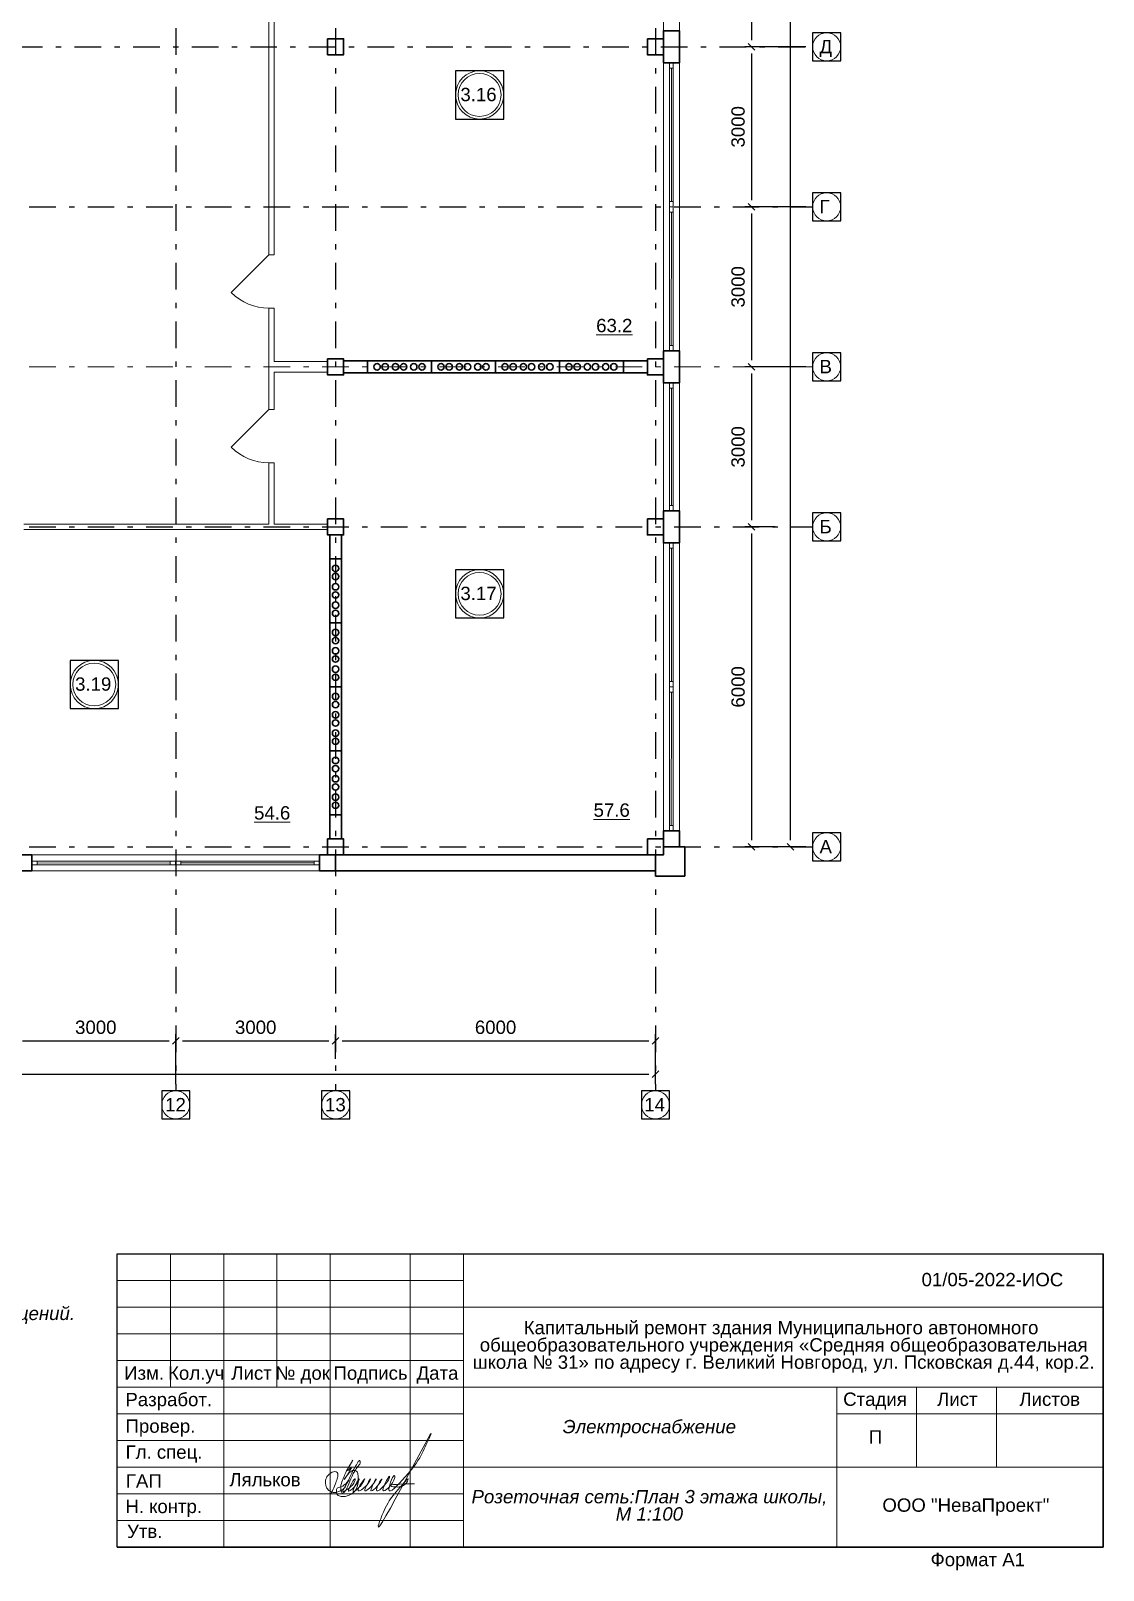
# Model space of a CAD drawing. Header units: metres. Extents: x 0 to 83.6, y 0.1 to 58.1.
# Drawn here: x 63.51 to 83.63, y 0.07 to 28.93 of the extents above; entities that cross this region are included whole.
import ezdxf
from ezdxf.enums import TextEntityAlignment as Align

# ---------------------------------------------------------------- set-up
doc = ezdxf.new("R2010")
doc.units = ezdxf.units.M
doc.header["$MEASUREMENT"] = 0
doc.linetypes.add('( Dashdot )', pattern=[1.001, 0.5, -0.25, 0.001, -0.25])
doc.linetypes.add('DGN Style 3', pattern=[9.681301, 6.915215, -2.766086])
doc.layers.get('DEFPOINTS').update_dxf_attribs({"lineweight": 0})
doc.layers.add('Level 63', color=7, linetype='Continuous', lineweight=0)
doc.layers.add('YOLO_STAMP', color=1, linetype='Continuous')
doc.layers.add('YOLO_TABLE', color=1, linetype='Continuous')
doc.styles.add('Arial', font='ariali.ttf')
doc.styles.add('GOST 2.304', font='cs_gost2304.shx')
doc.styles.add('Standard_0', font='arial.ttf')
doc.styles.add('Style-Arial', font='arial.ttf')
doc.dimstyles.get("Standard").update_dxf_attribs({"dimtxt": 0.00018, "dimasz": 0.00018, "dimexe": 0.0002, "dimexo": 0.0625, "dimgap": 9e-05, "dimtad": 0, "dimtih": 1, "dimtoh": 1, "dimdec": 4, "dimlfac": 1000, "dimzin": 0, "dimdsep": 46, "dimtxsty": 'Standard_0', "dimcen": 9e-05, "dimadec": 0, "dimazin": 0, "dimtfac": 1, "dimtdec": 4, "dimtofl": 0, "dimtmove": 0, "dimatfit": 0, "dimfxl": 0.01, "dimfxlon": 1, "dimtolj": 1, "dimtzin": 0, "dimarcsym": 0})

# ---------------------------------------------------------------- blocks, each defined once
blk = doc.blocks.new('_Oblique-1')
at = {"color": 0, "linetype": 'ByBlock', "lineweight": -2}
blk.add_line((0.5, 0.5), (-0.5, -0.5), dxfattribs=at)
blk = doc.blocks.new('*D279')
at = {"color": 0, "linetype": 'Continuous', "lineweight": -2, "transparency": 16777216}
for p, q in [((9.228, 9.181), (9.228, 9.491)), ((9.353, 9.366), (75.103, 9.366)), ((75.228, 9.181), (75.228, 9.491))]:
    blk.add_line(p, q, dxfattribs=at)
at = {"layer": 'DEFPOINTS', "color": 0, "linetype": 'Continuous', "transparency": 16777216}
for p in [(75.228, 9.366), (9.228, 9.056), (75.228, 9.056)]:
    blk.add_point(p, dxfattribs=at)
at = {"color": 0, "linetype": 'Continuous', "lineweight": -2, "transparency": 16777216, "xscale": 0.125, "yscale": 0.125, "zscale": 0.125, "rotation": 180}
blk.add_blockref('_Oblique-1', (9.228, 9.366), dxfattribs=at)
at = {"color": 0, "linetype": 'Continuous', "lineweight": -2, "transparency": 16777216, "xscale": 0.125, "yscale": 0.125, "zscale": 0.125}
blk.add_blockref('_Oblique-1', (75.228, 9.366), dxfattribs=at)
at = {"color": 0, "linetype": 'Continuous', "lineweight": 0, "transparency": 16777216, "insert": (42.228, 9.619), "char_height": 0.25, "attachment_point": 5, "style": 'Style-Arial'}
blk.add_mtext('\\A1;66000', dxfattribs=at)
blk = doc.blocks.new('*D276')
at = {"color": 0, "linetype": 'Continuous', "lineweight": -2, "transparency": 16777216}
for p, q in [((78.051, 55.629), (77.633, 55.629)), ((77.758, 13.754), (77.758, 55.504)), ((78.051, 13.629), (77.633, 13.629))]:
    blk.add_line(p, q, dxfattribs=at)
at = {"layer": 'DEFPOINTS', "color": 0, "linetype": 'Continuous', "transparency": 16777216}
for p in [(77.758, 55.629), (78.176, 55.629), (78.176, 13.629)]:
    blk.add_point(p, dxfattribs=at)
at = {"color": 0, "linetype": 'Continuous', "lineweight": -2, "transparency": 16777216, "xscale": 0.125, "yscale": 0.125, "zscale": 0.125}
for p, rotation in [((77.758, 55.629), 90), ((77.758, 13.629), 270)]:
    blk.add_blockref('_Oblique-1', p, dxfattribs=dict(at, rotation=rotation))
at = {"color": 0, "linetype": 'Continuous', "lineweight": 0, "transparency": 16777216, "insert": (77.505, 34.629), "char_height": 0.25, "attachment_point": 5, "rotation": 90, "style": 'Style-Arial'}
blk.add_mtext('\\A1;42000', dxfattribs=at)
blk = doc.blocks.new('*D500')
at = {"color": 0, "linetype": 'Continuous', "lineweight": -2, "transparency": 16777216}
for p, q in [((78.051, 34.629), (76.905, 34.629)), ((77.03, 34.504), (77.03, 28.754)), ((78.051, 28.629), (76.905, 28.629))]:
    blk.add_line(p, q, dxfattribs=at)
at = {"layer": 'DEFPOINTS', "color": 0, "linetype": 'Continuous', "transparency": 16777216}
for p in [(78.176, 34.629), (77.03, 28.629), (78.176, 28.629)]:
    blk.add_point(p, dxfattribs=at)
at = {"color": 0, "linetype": 'Continuous', "lineweight": -2, "transparency": 16777216, "xscale": 0.125, "yscale": 0.125, "zscale": 0.125}
for p, rotation in [((77.03, 34.629), 90), ((77.03, 28.629), 270)]:
    blk.add_blockref('_Oblique-1', p, dxfattribs=dict(at, rotation=rotation))
at = {"color": 0, "linetype": 'Continuous', "lineweight": 0, "transparency": 16777216, "insert": (76.778, 31.629), "char_height": 0.25, "attachment_point": 5, "rotation": 90, "style": 'Style-Arial'}
blk.add_mtext('\\A1;6000', dxfattribs=at)
blk = doc.blocks.new('*D501')
at = {"color": 0, "linetype": 'Continuous', "lineweight": -2, "transparency": 16777216}
for p, q in [((78.051, 28.629), (76.905, 28.629)), ((77.03, 28.504), (77.03, 25.754)), ((78.051, 25.629), (76.905, 25.629))]:
    blk.add_line(p, q, dxfattribs=at)
at = {"layer": 'DEFPOINTS', "color": 0, "linetype": 'Continuous', "transparency": 16777216}
for p in [(78.176, 28.629), (77.03, 25.629), (78.176, 25.629)]:
    blk.add_point(p, dxfattribs=at)
at = {"color": 0, "linetype": 'Continuous', "lineweight": -2, "transparency": 16777216, "xscale": 0.125, "yscale": 0.125, "zscale": 0.125}
for p, rotation in [((77.03, 28.629), 90), ((77.03, 25.629), 270)]:
    blk.add_blockref('_Oblique-1', p, dxfattribs=dict(at, rotation=rotation))
at = {"color": 0, "linetype": 'Continuous', "lineweight": 0, "transparency": 16777216, "insert": (76.778, 27.129), "char_height": 0.25, "attachment_point": 5, "rotation": 90, "style": 'Style-Arial'}
blk.add_mtext('\\A1;3000', dxfattribs=at)
blk = doc.blocks.new('*D502')
at = {"color": 0, "linetype": 'Continuous', "lineweight": -2, "transparency": 16777216}
for p, q in [((78.051, 25.629), (76.905, 25.629)), ((77.03, 25.504), (77.03, 22.754)), ((78.051, 22.629), (76.905, 22.629))]:
    blk.add_line(p, q, dxfattribs=at)
at = {"layer": 'DEFPOINTS', "color": 0, "linetype": 'Continuous', "transparency": 16777216}
for p in [(78.176, 25.629), (77.03, 22.629), (78.176, 22.629)]:
    blk.add_point(p, dxfattribs=at)
at = {"color": 0, "linetype": 'Continuous', "lineweight": -2, "transparency": 16777216, "xscale": 0.125, "yscale": 0.125, "zscale": 0.125}
for p, rotation in [((77.03, 25.629), 90), ((77.03, 22.629), 270)]:
    blk.add_blockref('_Oblique-1', p, dxfattribs=dict(at, rotation=rotation))
at = {"color": 0, "linetype": 'Continuous', "lineweight": 0, "transparency": 16777216, "insert": (76.778, 24.129), "char_height": 0.25, "attachment_point": 5, "rotation": 90, "style": 'Style-Arial'}
blk.add_mtext('\\A1;3000', dxfattribs=at)
blk = doc.blocks.new('*D512')
at = {"color": 0, "linetype": 'Continuous', "lineweight": -2, "transparency": 16777216}
for p, q in [((78.051, 22.629), (76.905, 22.629)), ((77.03, 22.504), (77.03, 19.754)), ((77.472, 19.629), (76.905, 19.629))]:
    blk.add_line(p, q, dxfattribs=at)
at = {"layer": 'DEFPOINTS', "color": 0, "linetype": 'Continuous', "transparency": 16777216}
for p in [(78.176, 22.629), (77.03, 19.629), (77.597, 19.629)]:
    blk.add_point(p, dxfattribs=at)
at = {"color": 0, "linetype": 'Continuous', "lineweight": -2, "transparency": 16777216, "xscale": 0.125, "yscale": 0.125, "zscale": 0.125}
for p, rotation in [((77.03, 22.629), 90), ((77.03, 19.629), 270)]:
    blk.add_blockref('_Oblique-1', p, dxfattribs=dict(at, rotation=rotation))
at = {"color": 0, "linetype": 'Continuous', "lineweight": 0, "transparency": 16777216, "insert": (76.778, 21.129), "char_height": 0.25, "attachment_point": 5, "rotation": 90, "style": 'Style-Arial'}
blk.add_mtext('\\A1;3000', dxfattribs=at)
blk = doc.blocks.new('*D513')
at = {"color": 0, "linetype": 'Continuous', "lineweight": -2, "transparency": 16777216}
for p, q in [((77.472, 19.629), (76.905, 19.629)), ((77.03, 19.504), (77.03, 13.754)), ((78.051, 13.629), (76.905, 13.629))]:
    blk.add_line(p, q, dxfattribs=at)
at = {"layer": 'DEFPOINTS', "color": 0, "linetype": 'Continuous', "transparency": 16777216}
for p in [(77.597, 19.629), (77.03, 13.629), (78.176, 13.629)]:
    blk.add_point(p, dxfattribs=at)
at = {"color": 0, "linetype": 'Continuous', "lineweight": -2, "transparency": 16777216, "xscale": 0.125, "yscale": 0.125, "zscale": 0.125}
for p, rotation in [((77.03, 19.629), 90), ((77.03, 13.629), 270)]:
    blk.add_blockref('_Oblique-1', p, dxfattribs=dict(at, rotation=rotation))
at = {"color": 0, "linetype": 'Continuous', "lineweight": 0, "transparency": 16777216, "insert": (76.778, 16.629), "char_height": 0.25, "attachment_point": 5, "rotation": 90, "style": 'Style-Arial'}
blk.add_mtext('\\A1;6000', dxfattribs=at)
blk = doc.blocks.new('*D523')
at = {"color": 0, "linetype": 'Continuous', "lineweight": -2, "transparency": 16777216}
for p, q in [((63.228, 9.181), (63.228, 10.119)), ((66.228, 9.181), (66.228, 10.119)), ((63.353, 9.994), (66.103, 9.994))]:
    blk.add_line(p, q, dxfattribs=at)
at = {"layer": 'DEFPOINTS', "color": 0, "linetype": 'Continuous', "transparency": 16777216}
for p in [(66.228, 9.994), (63.228, 9.056), (66.228, 9.056)]:
    blk.add_point(p, dxfattribs=at)
at = {"color": 0, "linetype": 'Continuous', "lineweight": -2, "transparency": 16777216, "xscale": 0.125, "yscale": 0.125, "zscale": 0.125, "rotation": 180}
blk.add_blockref('_Oblique-1', (63.228, 9.994), dxfattribs=at)
at = {"color": 0, "linetype": 'Continuous', "lineweight": -2, "transparency": 16777216, "xscale": 0.125, "yscale": 0.125, "zscale": 0.125}
blk.add_blockref('_Oblique-1', (66.228, 9.994), dxfattribs=at)
at = {"color": 0, "linetype": 'Continuous', "lineweight": 0, "transparency": 16777216, "insert": (64.728, 10.246), "char_height": 0.25, "attachment_point": 5, "style": 'Style-Arial'}
blk.add_mtext('\\A1;3000', dxfattribs=at)
blk = doc.blocks.new('*D524')
at = {"color": 0, "linetype": 'Continuous', "lineweight": -2, "transparency": 16777216}
for p, q in [((66.228, 9.181), (66.228, 10.119)), ((69.228, 9.656), (69.228, 10.119)), ((66.353, 9.994), (69.103, 9.994))]:
    blk.add_line(p, q, dxfattribs=at)
at = {"layer": 'DEFPOINTS', "color": 0, "linetype": 'Continuous', "transparency": 16777216}
for p in [(69.228, 9.994), (69.228, 9.531), (66.228, 9.056)]:
    blk.add_point(p, dxfattribs=at)
at = {"color": 0, "linetype": 'Continuous', "lineweight": -2, "transparency": 16777216, "xscale": 0.125, "yscale": 0.125, "zscale": 0.125, "rotation": 180}
blk.add_blockref('_Oblique-1', (66.228, 9.994), dxfattribs=at)
at = {"color": 0, "linetype": 'Continuous', "lineweight": -2, "transparency": 16777216, "xscale": 0.125, "yscale": 0.125, "zscale": 0.125}
blk.add_blockref('_Oblique-1', (69.228, 9.994), dxfattribs=at)
at = {"color": 0, "linetype": 'Continuous', "lineweight": 0, "transparency": 16777216, "insert": (67.728, 10.246), "char_height": 0.25, "attachment_point": 5, "style": 'Style-Arial'}
blk.add_mtext('\\A1;3000', dxfattribs=at)
blk = doc.blocks.new('*D525')
at = {"color": 0, "linetype": 'Continuous', "lineweight": -2, "transparency": 16777216}
for p, q in [((69.228, 9.656), (69.228, 10.119)), ((75.228, 9.181), (75.228, 10.119)), ((69.353, 9.994), (75.103, 9.994))]:
    blk.add_line(p, q, dxfattribs=at)
at = {"layer": 'DEFPOINTS', "color": 0, "linetype": 'Continuous', "transparency": 16777216}
for p in [(75.228, 9.994), (69.228, 9.531), (75.228, 9.056)]:
    blk.add_point(p, dxfattribs=at)
at = {"color": 0, "linetype": 'Continuous', "lineweight": -2, "transparency": 16777216, "xscale": 0.125, "yscale": 0.125, "zscale": 0.125, "rotation": 180}
blk.add_blockref('_Oblique-1', (69.228, 9.994), dxfattribs=at)
at = {"color": 0, "linetype": 'Continuous', "lineweight": -2, "transparency": 16777216, "xscale": 0.125, "yscale": 0.125, "zscale": 0.125}
blk.add_blockref('_Oblique-1', (75.228, 9.994), dxfattribs=at)
at = {"color": 0, "linetype": 'Continuous', "lineweight": 0, "transparency": 16777216, "insert": (72.228, 10.246), "char_height": 0.25, "attachment_point": 5, "style": 'Style-Arial'}
blk.add_mtext('\\A1;6000', dxfattribs=at)

msp = doc.modelspace()

# ---------------------------------------------------------------- linework, layer by layer
at = {"color": 1, "linetype": '( Dashdot )'}
for p, q in [((66.22750202, 57.57893372), (66.22750202, 9.05551876)), ((69.22750202, 57.57893372), (69.22750202, 9.05551876)), ((75.22750202, 57.57893372), (75.22750202, 9.05551876)), ((63.22750202, 28.62893372), (78.17591411, 28.62893372)), ((6.27591411, 25.62893372), (78.17591411, 25.62893372)), ((6.27591411, 19.62893372), (78.17591411, 19.62893372)), ((6.27591411, 13.62893372), (78.17591411, 13.62893372))]:
    msp.add_line(p, q, dxfattribs=at)
at = {"color": 7, "linetype": 'Continuous', "lineweight": 13}
for p, q in [((67.97591411, 32.72893372), (67.97591411, 24.72893372)), ((68.07591411, 31.52893372), (68.07591411, 24.72893372)), ((68.07591411, 24.72893372), (67.97591411, 24.72893372)), ((68.07591411, 23.72893372), (67.97591411, 23.72893372)), ((67.97591411, 23.72893372), (67.97591411, 21.82893372)), ((68.07591411, 23.72893372), (68.07591411, 22.72893372)), ((68.07591411, 22.52893372), (68.07591411, 21.82893372)), ((68.07591411, 21.82893372), (67.97591411, 21.82893372)), ((68.07591411, 20.82893372), (67.97591411, 20.82893372)), ((67.97591411, 20.82893372), (67.97591411, 19.67893372)), ((68.07591411, 20.82893372), (68.07591411, 19.67893372))]:
    msp.add_line(p, q, dxfattribs=at)
at = {"color": 7, "linetype": 'Continuous', "lineweight": 0, "extrusion": (0, 0, -1)}
for p, q in [((75.52591411, 28.22893372), (75.52591411, 25.72893372)), ((75.52591411, 25.52893372), (75.5237196, 23.02896444)), ((75.52591411, 22.22893372), (75.52591411, 20.02893372)), ((75.52591411, 19.22893372), (75.52591411, 16.72893372)), ((75.52591411, 16.52893372), (75.5237196, 14.02896444))]:
    msp.add_line(p, q, dxfattribs=at)
at = {"color": 7, "lineweight": 13}
for p, q in [((67.97591411, 24.72893372), (67.26880733, 24.02182694)), ((67.97591411, 21.82893372), (67.26880733, 21.12182694))]:
    msp.add_line(p, q, dxfattribs=at)
at = {"color": 1, "linetype": '( Dashdot )', "lineweight": 0}
msp.add_line((6.27591411, 22.62893372), (78.17591411, 22.62893372), dxfattribs=at)
at = {"color": 7, "linetype": 'Continuous', "lineweight": 30}
for p, q in [((75.67591411, 13.62893372), (75.77591411, 13.62893372)), ((75.77591411, 13.62893372), (75.77591411, 13.07893372)), ((75.22591411, 13.17893372), (75.22591411, 13.07893372)), ((75.22591411, 13.07893372), (75.77591411, 13.07893372))]:
    msp.add_line(p, q, dxfattribs=at)
at = {"color": 7, "linetype": 'Continuous', "lineweight": 0}
for p, q in [((66.12591411, 13.32893372), (63.62594483, 13.32673921)), ((68.82591411, 13.32893372), (66.32591411, 13.32893372))]:
    msp.add_line(p, q, dxfattribs=at)
for p, q in [((83.62750202, 0.49998996), (83.62750202, 5.99998996)), ((65.12750202, 0.49998996), (83.62750202, 0.49998996))]:
    msp.add_line(p, q)
at = {"color": 7, "linetype": 'Continuous', "lineweight": 0, "flags": 128}
for points in [[(75.67591411, 28.92893372), (75.67591411, 34.32893372), (75.37591411, 34.32893372), (75.37591411, 28.92893372), (75.67591411, 28.92893372)], [(75.67591411, 22.92893372), (75.67591411, 28.32893372), (75.37591411, 28.32893372), (75.37591411, 22.92893372), (75.67591411, 22.92893372)], [(75.37591411, 22.32893372), (75.37591411, 19.92893372), (75.67591411, 19.92893372), (75.67591411, 22.32893372), (75.37591411, 22.32893372)], [(75.67591411, 13.92893372), (75.67591411, 19.32893372), (75.37591411, 19.32893372), (75.37591411, 13.92893372), (75.67591411, 13.92893372)], [(63.52591411, 13.47893372), (68.92591411, 13.47893372), (68.92591411, 13.17893372), (63.52591411, 13.17893372), (63.52591411, 13.47893372)], [(63.62591411, 13.36173918), (66.12591411, 13.36393372), (66.12597556, 13.29393377), (63.62597556, 13.29173923), (63.62591411, 13.36173918)], [(66.32591411, 13.36393372), (68.82591411, 13.36393372), (68.82591411, 13.29393372), (66.32591411, 13.29393372), (66.32591411, 13.36393372)]]:
    msp.add_lwpolyline(points, close=True, dxfattribs=at)
at = {"color": 7, "linetype": 'Continuous', "lineweight": 30, "flags": 128}
for points in [[(75.67591411, 28.32893372), (75.67591411, 28.92893372), (75.37591411, 28.92893372), (75.37591411, 28.32893372), (75.67591411, 28.32893372)], [(69.07591411, 28.77893372), (69.07591411, 28.47893372), (69.37591411, 28.47893372), (69.37591411, 28.77893372), (69.07591411, 28.77893372)], [(75.07591411, 28.77893372), (75.07591411, 28.47893372), (75.37591411, 28.47893372), (75.37591411, 28.77893372), (75.07591411, 28.77893372)], [(75.67591411, 22.32893372), (75.67591411, 22.92893372), (75.37591411, 22.92893372), (75.37591411, 22.32893372), (75.67591411, 22.32893372)], [(69.07591411, 22.77893372), (69.07591411, 22.47893372), (69.37591411, 22.47893372), (69.37591411, 22.77893372), (69.07591411, 22.77893372)], [(69.82591411, 22.51893372), (69.82591411, 22.73893372), (69.37591411, 22.73893372), (69.37591411, 22.51893372), (69.82591411, 22.51893372)], [(71.02591411, 22.51893372), (69.82591411, 22.51893372), (69.82591411, 22.73893372), (71.02591411, 22.73893372), (71.02591411, 22.51893372)], [(72.22591411, 22.51893372), (71.02591411, 22.51893372), (71.02591411, 22.73893372), (72.22591411, 22.73893372), (72.22591411, 22.51893372)], [(73.42591411, 22.51893372), (72.22591411, 22.51893372), (72.22591411, 22.73893372), (73.42591411, 22.73893372), (73.42591411, 22.51893372)], [(74.62591411, 22.51893372), (73.42591411, 22.51893372), (73.42591411, 22.73893372), (74.62591411, 22.73893372), (74.62591411, 22.51893372)], [(74.62591411, 22.51893372), (74.62591411, 22.73893372), (75.07591411, 22.73893372), (75.07591411, 22.51893372), (74.62591411, 22.51893372)], [(75.07591411, 22.77893372), (75.07591411, 22.47893372), (75.37591411, 22.47893372), (75.37591411, 22.77893372), (75.07591411, 22.77893372)], [(75.67591411, 19.32893372), (75.67591411, 19.92893372), (75.37591411, 19.92893372), (75.37591411, 19.32893372), (75.67591411, 19.32893372)], [(69.07591411, 19.77893372), (69.07591411, 19.47893372), (69.37591411, 19.47893372), (69.37591411, 19.77893372), (69.07591411, 19.77893372)], [(75.07591411, 19.77893372), (75.07591411, 19.47893372), (75.37591411, 19.47893372), (75.37591411, 19.77893372), (75.07591411, 19.77893372)], [(69.11591411, 19.02893372), (69.33591411, 19.02893372), (69.33591411, 19.47893372), (69.11591411, 19.47893372), (69.11591411, 19.02893372)], [(69.11591411, 17.82893372), (69.11591411, 19.02893372), (69.33591411, 19.02893372), (69.33591411, 17.82893372), (69.11591411, 17.82893372)], [(69.11591411, 16.62893372), (69.11591411, 17.82893372), (69.33591411, 17.82893372), (69.33591411, 16.62893372), (69.11591411, 16.62893372)], [(69.11591411, 15.42893372), (69.11591411, 16.62893372), (69.33591411, 16.62893372), (69.33591411, 15.42893372), (69.11591411, 15.42893372)], [(69.11591411, 14.22893372), (69.11591411, 15.42893372), (69.33591411, 15.42893372), (69.33591411, 14.22893372), (69.11591411, 14.22893372)], [(69.11591411, 14.22893372), (69.33591411, 14.22893372), (69.33591411, 13.77893372), (69.11591411, 13.77893372), (69.11591411, 14.22893372)], [(75.37591411, 13.62893372), (75.67591411, 13.62893372), (75.67591411, 13.92893372), (75.37591411, 13.92893372), (75.37591411, 13.62893372)], [(69.07591411, 13.77893372), (69.07591411, 13.47893372), (69.37591411, 13.47893372), (69.37591411, 13.77893372), (69.07591411, 13.77893372)], [(75.07591411, 13.77893372), (75.07591411, 13.47893372), (75.37591411, 13.47893372), (75.37591411, 13.77893372), (75.07591411, 13.77893372)], [(63.52591411, 13.17893372), (62.92591411, 13.17893372), (62.92591411, 13.47893372), (63.52591411, 13.47893372), (63.52591411, 13.17893372)], [(68.92591411, 13.17893372), (69.22591411, 13.17893372), (69.22591411, 13.47893372), (68.92591411, 13.47893372), (68.92591411, 13.17893372)], [(75.22591411, 13.47893372), (69.22591411, 13.47893372), (69.22591411, 13.17893372), (75.22591411, 13.17893372), (75.22591411, 13.47893372)]]:
    msp.add_lwpolyline(points, close=True, dxfattribs=at)
at = {"color": 7, "linetype": 'Continuous', "lineweight": 13, "extrusion": (0, 0, -1), "flags": 128}
for points in [[(-75.56091411, 28.22893372), (-75.56091411, 28.32893372), (-75.49091411, 28.32893372), (-75.49091411, 28.22893372), (-75.56091411, 28.22893372)], [(-75.56091411, 25.62893372), (-75.56091411, 25.72893372), (-75.49091411, 25.72893372), (-75.49091411, 25.62893372), (-75.56091411, 25.62893372)], [(-75.56091411, 25.52893372), (-75.56091411, 25.62893372), (-75.49091411, 25.62893372), (-75.49091411, 25.52893372), (-75.56091411, 25.52893372)], [(-75.55871957, 22.92893372), (-75.55871957, 23.02893372), (-75.48871957, 23.02893372), (-75.48871957, 22.92893372), (-75.55871957, 22.92893372)], [(-75.56091411, 22.22893372), (-75.56091411, 22.32893372), (-75.49091411, 22.32893372), (-75.49091411, 22.22893372), (-75.56091411, 22.22893372)], [(-75.56091411, 19.92893372), (-75.56091411, 20.02893372), (-75.49091411, 20.02893372), (-75.49091411, 19.92893372), (-75.56091411, 19.92893372)], [(-75.56091411, 19.22893372), (-75.56091411, 19.32893372), (-75.49091411, 19.32893372), (-75.49091411, 19.22893372), (-75.56091411, 19.22893372)], [(-75.56091411, 16.62893372), (-75.56091411, 16.72893372), (-75.49091411, 16.72893372), (-75.49091411, 16.62893372), (-75.56091411, 16.62893372)], [(-75.56091411, 16.52893372), (-75.56091411, 16.62893372), (-75.49091411, 16.62893372), (-75.49091411, 16.52893372), (-75.56091411, 16.52893372)], [(-75.55871957, 13.92893372), (-75.55871957, 14.02893372), (-75.48871957, 14.02893372), (-75.48871957, 13.92893372), (-75.55871957, 13.92893372)]]:
    msp.add_lwpolyline(points, close=True, dxfattribs=at)
at = {"color": 7, "linetype": 'Continuous', "lineweight": 0, "extrusion": (0, 0, -1), "flags": 128}
for points in [[(-75.56091411, 25.72893372), (-75.56091411, 28.22893372), (-75.49091411, 28.22893372), (-75.49091411, 25.72893372), (-75.56091411, 25.72893372)], [(-75.55871957, 23.02893372), (-75.56091411, 25.52893372), (-75.49091416, 25.52899517), (-75.48871962, 23.02899517), (-75.55871957, 23.02893372)], [(-75.49091411, 22.22893372), (-75.49091411, 20.02893372), (-75.56091411, 20.02893372), (-75.56091411, 22.22893372), (-75.49091411, 22.22893372)], [(-75.56091411, 16.72893372), (-75.56091411, 19.22893372), (-75.49091411, 19.22893372), (-75.49091411, 16.72893372), (-75.56091411, 16.72893372)], [(-75.55871957, 14.02893372), (-75.56091411, 16.52893372), (-75.49091416, 16.52899517), (-75.48871962, 14.02899517), (-75.55871957, 14.02893372)]]:
    msp.add_lwpolyline(points, close=True, dxfattribs=at)
at = {"color": 7, "linetype": 'Continuous', "lineweight": 13, "flags": 128}
for points in [[(68.07591411, 22.72893372), (69.07591411, 22.72893372), (69.07591411, 22.52893372), (68.07591411, 22.52893372)], [(67.97591411, 19.67893372), (63.37591411, 19.67893372)], [(63.37591411, 19.57893372), (69.07591411, 19.57893372), (69.07591411, 19.67893372), (68.07591411, 19.67893372)]]:
    msp.add_lwpolyline(points, dxfattribs=at)
for points in [[(63.52591411, 13.36173918), (63.62591411, 13.36173918), (63.62591411, 13.29173918), (63.52591411, 13.29173918), (63.52591411, 13.36173918)], [(66.12591411, 13.36393372), (66.22591411, 13.36393372), (66.22591411, 13.29393372), (66.12591411, 13.29393372), (66.12591411, 13.36393372)], [(66.22591411, 13.36393372), (66.32591411, 13.36393372), (66.32591411, 13.29393372), (66.22591411, 13.29393372), (66.22591411, 13.36393372)], [(68.82591411, 13.36393372), (68.92591411, 13.36393372), (68.92591411, 13.29393372), (68.82591411, 13.29393372), (68.82591411, 13.36393372)]]:
    msp.add_lwpolyline(points, close=True, dxfattribs=at)
at = {"color": 7, "linetype": 'Continuous', "lineweight": 13}
for centre, radius in [((78.43926955, 28.62893372), 0.26335544), ((71.92885734, 27.72671325), 0.45201344), ((71.92885734, 27.72671325), 0.40201344), ((78.43926955, 25.62893372), 0.26335544), ((78.43926955, 22.62893372), 0.26335544), ((78.43926955, 19.62893372), 0.26335544), ((71.92885734, 18.37338509), 0.45201344), ((71.92885734, 18.37338509), 0.40201344), ((64.70045556, 16.67441825), 0.45201344), ((64.70045556, 16.67441825), 0.40201344), ((78.43926955, 13.62893372), 0.26335544), ((66.22750202, 8.79216332), 0.26335544), ((69.22750202, 8.79216332), 0.26335544), ((75.22750202, 8.79216332), 0.26335544)]:
    msp.add_circle(centre, radius, dxfattribs=at)
at = {"color": 7, "linetype": 'Continuous', "lineweight": 30}
for centre in [(70.00466268, 22.62893372), (70.15825083, 22.62893372), (70.34912003, 22.62893372), (70.50270819, 22.62893372), (70.69357739, 22.62893372), (70.84716554, 22.62893372), (71.20466268, 22.62893372), (71.35825083, 22.62893372), (71.54912003, 22.62893372), (71.70270819, 22.62893372), (71.89357739, 22.62893372), (72.04716554, 22.62893372), (72.40466268, 22.62893372), (72.55825083, 22.62893372), (72.74912003, 22.62893372), (72.90270819, 22.62893372), (73.09357739, 22.62893372), (73.24716554, 22.62893372), (73.60466268, 22.62893372), (73.75825083, 22.62893372), (73.94912003, 22.62893372), (74.10270819, 22.62893372), (74.29357739, 22.62893372), (74.44716554, 22.62893372), (69.22591411, 18.85018515), (69.22591411, 18.69659699), (69.22591411, 18.5057278), (69.22591411, 18.35213964), (69.22591411, 18.16127044), (69.22591411, 18.00768229), (69.22591411, 17.65018515), (69.22591411, 17.49659699), (69.22591411, 17.3057278), (69.22591411, 17.15213964), (69.22591411, 16.96127044), (69.22591411, 16.80768229), (69.22591411, 16.45018515), (69.22591411, 16.29659699), (69.22591411, 16.1057278), (69.22591411, 15.95213964), (69.22591411, 15.76127044), (69.22591411, 15.60768229), (69.22591411, 15.25018515), (69.22591411, 15.09659699), (69.22591411, 14.9057278), (69.22591411, 14.75213964), (69.22591411, 14.56127044), (69.22591411, 14.40768229)]:
    msp.add_circle(centre, 0.06, dxfattribs=at)
at = {"color": 7, "lineweight": 0}
for centre in [(67.97591411, 24.72893372), (67.97591411, 21.82893372)]:
    msp.add_arc(centre, 1, 225, 270, dxfattribs=at)
at = {"color": 5, "linetype": 'Continuous', "lineweight": 0}
msp.add_open_spline([(69.13803283, 1.4992454), (69.17601433, 1.57672343), (69.22841613, 1.68361725), (69.26400282, 1.8118157), (69.27490866, 1.8803937), (69.23503484, 1.92032056), (69.16982521, 1.91362739), (69.10512978, 1.87140286), (69.05739267, 1.81327828), (69.03348659, 1.74991657), (69.03666427, 1.68938735), (69.05298684, 1.62161532), (69.09094469, 1.56439087), (69.15009426, 1.53204661), (69.21627818, 1.51884142), (69.2812561, 1.54234797), (69.3384324, 1.56534722), (69.40820827, 1.61833124), (69.45183866, 1.72948987), (69.51650425, 1.85090817), (69.56721222, 1.97005636), (69.62553797, 2.05208674), (69.64691645, 2.11380813), (69.6892094, 2.13116667), (69.6918792, 2.09070537), (69.68035907, 2.05499865), (69.56566777, 1.92048351), (69.48549026, 1.72278795), (69.42350736, 1.56485392), (69.35216255, 1.49831762), (69.33628096, 1.53537234), (69.32716699, 1.57311182), (69.3163451, 1.64989884), (69.37196147, 1.7947489), (69.41708932, 1.91192045), (69.63961433, 2.28012454), (69.37292872, 1.8420278), (69.6119019, 2.09916682), (69.29070339, 1.62346018), (69.4714878, 1.8948841), (69.54848901, 1.94912253), (69.62948979, 1.93326978), (69.65016006, 1.85349054), (69.65919049, 1.72706205), (69.6257099, 1.56302452), (69.50713045, 1.48617415), (69.42195477, 1.44681582), (69.34060045, 1.44602232), (69.26910889, 1.46389584), (69.24431003, 1.50986123), (69.23955307, 1.55170334), (69.25097204, 1.62342118), (69.37747279, 1.61460365), (69.59430821, 1.92873685), (69.28702985, 1.47764601), (69.48528457, 1.6160412), (69.5641582, 1.65770625), (69.62293845, 1.86795398), (69.36653554, 1.44436017), (69.61247729, 1.64143999), (69.72834352, 1.89634517), (69.44667932, 1.42679816), (69.70774239, 1.63704569), (69.82968074, 1.88411459), (69.53902857, 1.45611355), (69.81640587, 1.63392777), (69.93807027, 1.88789587), (69.66579639, 1.43422186), (69.92677132, 1.64867817), (70.03754759, 1.87344174), (69.76091224, 1.38932378), (70.05324979, 1.67134706), (70.11842935, 1.83762283), (69.8341302, 1.34928295), (70.20918693, 1.69650461), (70.26324601, 1.90206677), (69.94587056, 1.34088366), (70.33855123, 1.69892406), (70.33447156, 1.92589103), (70.09393898, 1.33671764), (70.69039271, 1.98300411), (70.80566182, 2.15794958), (71.35149833, 3.33669406), (69.67127686, 0.03897779), (70.20383395, 1.37225621), (70.35472721, 1.52383995), (70.63230738, 1.85893087), (70.51243756, 1.59099477), (70.05096615, 1.67452091), (70.45497014, 1.68449365), (70.70565695, 1.6906818)], degree=3, knots=[0, 0, 0, 0, 0.2562803004, 0.353581312, 0.4067852274, 0.4509473487, 0.5002276184, 0.5895393988, 0.6782425468, 0.7211385678, 0.7897551708, 0.8556216145, 0.9299129522, 0.9867957625, 1.0544819228, 1.1249347001, 1.1891749501, 1.2398657854, 1.3825933375, 1.5339039808, 1.6567075615, 1.7691664286, 1.8332414079, 1.851218006, 1.8770796622, 1.9196269247, 1.9749905349, 2.3900915795, 2.5116275802, 2.5641829799, 2.588529776, 2.6103725408, 2.6862141917, 2.814194141, 3.0416079756, 3.2381323021, 3.4580226679, 3.5421508965, 3.7996953349, 3.9645807325, 4.0502260318, 4.1084560221, 4.1742861716, 4.2715289486, 4.505320374, 4.6141143734, 4.6840662553, 4.7833421699, 4.8580472534, 4.8830769891, 4.9342525301, 4.9874475972, 5.0680312777, 5.2733136203, 5.5282089024, 5.5968653695, 5.8149898961, 5.8618143381, 6.1121489939, 6.2791156457, 6.4197552739, 6.6806654249, 6.8867770651, 7.007329578, 7.257369268, 7.4544233067, 7.5842980085, 7.8300399198, 8.0479562932, 8.1439017789, 8.3831996098, 8.6587396861, 8.6718904569, 8.8879425913, 9.2212961778, 9.2315937896, 9.5021829672, 9.8202573701, 9.8492024353, 10.1200339613, 10.4951518524, 11.0964018751, 11.4167375307, 13.3717374792, 13.8409255782, 14.2082802929, 14.4248558544, 14.5360907922, 14.8080890705, 15.2528296976, 15.2528296976, 15.2528296976, 15.2528296976], dxfattribs=at)
at = {"layer": 'Level 63', "color": 7, "linetype": 'Continuous', "lineweight": 13}
for p, q in [((65.12750202, 5.99998996), (83.62750202, 5.99998996)), ((65.12750202, 5.99998996), (65.12750202, 0.49998996)), ((66.12750202, 5.99998996), (66.12750202, 3.49998996)), ((67.12750202, 5.99998996), (67.12750202, 0.49998996)), ((68.12750202, 5.99998996), (68.12750202, 3.49998996)), ((69.12750202, 5.99998996), (69.12750202, 0.49998996)), ((70.62750202, 5.99998996), (70.62750202, 0.49998996)), ((71.62750202, 5.99998996), (71.62750202, 0.49998996)), ((71.62750202, 4.99998996), (83.62750202, 4.99998996)), ((65.12750202, 3.99998996), (71.62750202, 3.99998996)), ((65.12750202, 3.49998996), (71.62750202, 3.49998996)), ((71.62750202, 3.49998996), (83.62750202, 3.49998996)), ((78.62750202, 2.99998996), (83.62750202, 2.99998996)), ((71.62750202, 1.99998996), (83.62750202, 1.99998996))]:
    msp.add_line(p, q, dxfattribs=at)
at = {"layer": 'Level 63', "color": 7, "linetype": 'Continuous', "lineweight": 0}
for p, q in [((65.12750202, 5.49998996), (71.62750202, 5.49998996)), ((65.12750202, 4.99998996), (71.62750202, 4.99998996)), ((65.12750202, 4.49998996), (71.62750202, 4.49998996)), ((65.12750202, 2.99998996), (71.62750202, 2.99998996)), ((65.12750202, 2.49998996), (71.62750202, 2.49998996)), ((65.12750202, 1.99998996), (71.62750202, 1.99998996)), ((65.12750202, 1.49998996), (71.62750202, 1.49998996)), ((65.12750202, 0.99998996), (71.62750202, 0.99998996))]:
    msp.add_line(p, q, dxfattribs=at)
at = {"layer": 'Level 63', "color": 7, "linetype": 'Continuous', "lineweight": 13, "flags": 128}
for points in [[(78.62750202, 3.49998996), (78.62750202, 0.49998996)], [(80.12750202, 3.49998996), (80.12750202, 1.99998996)], [(81.62750202, 3.49998996), (81.62750202, 1.99998996)]]:
    msp.add_lwpolyline(points, dxfattribs=at)
at = {"layer": 'YOLO_STAMP'}
msp.add_lwpolyline([(65.12750202, 5.99998996), (83.62750202, 5.99998996), (83.62750202, 0.49998996), (65.12750202, 0.49998996)], close=True, dxfattribs=at)
at = {"layer": 'YOLO_TABLE'}
for points in [[(78.17591411, 28.36557827), (78.702625, 28.36557827), (78.702625, 28.89228916), (78.17591411, 28.89228916)], [(71.4768439, 27.27469981), (72.38087078, 27.27469981), (72.38087078, 28.17872669), (71.4768439, 28.17872669)], [(78.17591411, 25.36557827), (78.702625, 25.36557827), (78.702625, 25.89228916), (78.17591411, 25.89228916)], [(78.17591411, 22.36557827), (78.702625, 22.36557827), (78.702625, 22.89228916), (78.17591411, 22.89228916)], [(78.17591411, 19.36557827), (78.702625, 19.36557827), (78.702625, 19.89228916), (78.17591411, 19.89228916)], [(71.4768439, 17.92137165), (72.38087078, 17.92137165), (72.38087078, 18.82539853), (71.4768439, 18.82539853)], [(64.24844212, 16.22240481), (65.152469, 16.22240481), (65.152469, 17.12643169), (64.24844212, 17.12643169)], [(78.17591411, 13.36557827), (78.702625, 13.36557827), (78.702625, 13.89228916), (78.17591411, 13.89228916)], [(65.96414658, 8.52880787), (66.49085747, 8.52880787), (66.49085747, 9.05551876), (65.96414658, 9.05551876)], [(68.96414658, 8.52880787), (69.49085747, 8.52880787), (69.49085747, 9.05551876), (68.96414658, 9.05551876)], [(74.96414658, 8.52880787), (75.49085747, 8.52880787), (75.49085747, 9.05551876), (74.96414658, 9.05551876)]]:
    msp.add_lwpolyline(points, close=True, dxfattribs=at)

# ---------------------------------------------------------------- texts
at = {"color": 7, "linetype": 'Continuous', "lineweight": 30, "style": 'Style-Arial'}
for s, p in [('Д', (78.30517805, 28.75819635)), ('Г', (78.30517805, 25.75819635)), ('В', (78.30517805, 22.75819635)), ('Б', (78.30517805, 19.75819635)), ('А', (78.30517805, 13.75819635)), ('12', (66.02881742, 8.92142595)), ('13', (69.02881742, 8.92142595)), ('14', (75.01822574, 8.92142595))]:
    msp.add_text(s, height=0.25, dxfattribs=at).set_placement(p, align=Align.TOP_LEFT)
at = {"color": 7, "linetype": 'Continuous', "lineweight": 13, "style": 'Style-Arial'}
for s, p in [('3.16', (71.56817897, 27.85946288)), ('%%u63.2%%U', (74.11532911, 23.52848647)), ('3.17', (71.56817897, 18.50613473)), ('3.19', (64.33977719, 16.80716788)), ('%%u57.6%%U', (74.06677791, 14.44411293)), ('%%u54.6%%U', (67.69721655, 14.39173044))]:
    msp.add_text(s, height=0.25, dxfattribs=at).set_placement(p, align=Align.TOP_LEFT)
at = {"color": 7, "linetype": 'Continuous', "lineweight": 0, "style": 'Style-Arial'}
msp.add_text('01/05-2022-ИОС', height=0.25, dxfattribs=at).set_placement((80.21969727, 5.6423375), align=Align.TOP_LEFT)
at = {"color": 18, "linetype": 'Continuous', "lineweight": 13, "true_color": 0x000000, "style": 'Arial'}
msp.add_text('- Номер помещения по экспликации помещений.', height=0.25, dxfattribs=at).set_placement((60.35023141, 5.00858741), align=Align.TOP_CENTER)
at = {"color": 7, "lineweight": 13, "style": 'Style-Arial'}
msp.add_text('Ляльков', height=0.25, dxfattribs=at).set_placement((67.2340694, 1.89125248), align=Align.TOP_LEFT)
at = {"color": 18, "linetype": 'DGN Style 3', "lineweight": 0, "true_color": 0x000000, "insert": (77.58396754, 4.74239135), "char_height": 0.25, "attachment_point": 2, "line_spacing_factor": 0.776524, "style": 'Style-Arial'}
msp.add_mtext('\\pt0.260417;Капитальный ремонт здания Муниципального автономного\\P общеобразовательного учреждения «Средняя общеобразовательная\\P школа № 31» по адресу г. Великий Новгород, ул. Псковская д.44, кор.2.\\P\\P', dxfattribs=at)
at = {"color": 7, "linetype": 'Continuous', "lineweight": 13, "char_height": 0.25, "width": 6.8082066547, "attachment_point": 2, "line_spacing_factor": 0.776524, "style": 'Arial'}
for s, insert in [('{\\C0;Электроснабжение}', (75.11361605, 2.88591779)), ('{\\C0;Розеточная сеть:План 3 этажа школы, М 1:100}', (75.11361605, 1.57280489))]:
    msp.add_mtext(s, dxfattribs=dict(at, insert=insert))
at = {"color": 7, "linetype": 'Continuous', "lineweight": 0, "insert": (79.35310807, 2.56670306), "char_height": 0.25, "attachment_point": 5, "line_spacing_factor": 0.72, "style": 'GOST 2.304'}
msp.add_mtext('\\fArial|b0|i0|c204204|p39;П', dxfattribs=at)
at = {"layer": 'Level 63', "color": 7, "linetype": 'Continuous', "lineweight": 0, "style": 'Style-Arial'}
for s, p in [('Изм.', (65.63454986, 3.76499996)), ('Кол.уч', (66.61186999, 3.76499996)), ('Лист', (67.65026767, 3.76499996)), ('№ док', (68.60916897, 3.76499996)), ('Подпись', (69.8831683, 3.76499996)), ('Дата', (71.13864541, 3.76499996)), ('Разработ.', (66.09644804, 3.26903765)), ('Стадия', (79.34594677, 3.27499996)), ('Лист', (80.89026767, 3.27499996)), ('Листов', (82.62375872, 3.27499996)), ('Провер.', (65.94181088, 2.77130658)), ('Гл. спец.', (66.00808395, 2.28407678)), ('ГАП', (65.62869553, 1.7425733)), ('Н. контр.', (66.00298305, 1.26499996)), ('ООО "НеваПроект"', (81.0504464, 1.2894888)), ('Утв.', (65.64703527, 0.79819006)), ('Формат А1', (81.27486312, 0.2692191))]:
    msp.add_text(s, height=0.25, dxfattribs=at).set_placement(p, align=Align.MIDDLE_CENTER)

# ---------------------------------------------------------------- dimensions: what is measured, and where the dimension line sits
at = {"color": 5, "linetype": 'Continuous', "lineweight": 0}
for base, p1, p2, angle, picture, middle in [((77.75773923, 55.62893372), (78.17591411, 13.62893372), (78.17591411, 55.62893372), 90, '*D276', (77.50509598, 34.62893372)), ((77.03034092, 28.62893372), (78.17591411, 34.62893372), (78.17591411, 28.62893372), 270, '*D500', (76.77769767, 31.62893372)), ((77.03034092, 25.62893372), (78.17591411, 28.62893372), (78.17591411, 25.62893372), 270, '*D501', (76.77761241, 27.12893372)), ((77.03034092, 22.62893372), (78.17591411, 25.62893372), (78.17591411, 22.62893372), 270, '*D502', (76.77761241, 24.12893372)), ((77.03034092, 19.62893372), (78.17591411, 22.62893372), (77.59691411, 19.62893372), 270, '*D512', (76.77761241, 21.12893372)), ((77.03034092, 13.62893372), (77.59691411, 19.62893372), (78.17591411, 13.62893372), 270, '*D513', (76.77769767, 16.62893372))]:
    dim = msp.add_linear_dim(base=base, p1=p1, p2=p2, angle=angle, dimstyle='Standard', override={"dimtxt": 0.25, "dimasz": 0.125, "dimexe": 0.125, "dimexo": 0.125, "dimgap": 0.125, "dimtad": 1, "dimtih": 0, "dimtoh": 0, "dimzin": 11, "dimtxsty": 'Style-Arial', "dimblk": '_Oblique-1', "dimfxlon": 0, "dimfrac": 2, "dimtzin": 11}, dxfattribs=at)
    dim.commit()
    dim.dimension.update_dxf_attribs({"geometry": picture, "text_midpoint": middle})
for base, p1, p2, picture, middle in [((66.22750202, 9.99357046), (63.22750202, 9.05551876), (66.22750202, 9.05551876), '*D523', (64.72750202, 10.24629898)), ((69.22750202, 9.99357046), (66.22750202, 9.05551876), (69.22750202, 9.53093372), '*D524', (67.72750202, 10.24629898)), ((75.22750202, 9.99357046), (69.22750202, 9.53093372), (75.22750202, 9.05551876), '*D525', (72.22750202, 10.24621371)), ((75.2275020227, 9.3664462328), (9.2275020227, 9.0555187597), (75.2275020227, 9.0555187597), '*D279', (42.2275020227, 9.6190894798))]:
    dim = msp.add_linear_dim(base=base, p1=p1, p2=p2, dimstyle='Standard', override={"dimtxt": 0.25, "dimasz": 0.125, "dimexe": 0.125, "dimexo": 0.125, "dimgap": 0.125, "dimtad": 1, "dimtih": 0, "dimtoh": 0, "dimzin": 11, "dimtxsty": 'Style-Arial', "dimblk": '_Oblique-1', "dimfxlon": 0, "dimfrac": 2, "dimtzin": 11}, dxfattribs=at)
    dim.commit()
    dim.dimension.update_dxf_attribs({"geometry": picture, "text_midpoint": middle})

doc.saveas('drawing.dxf')
